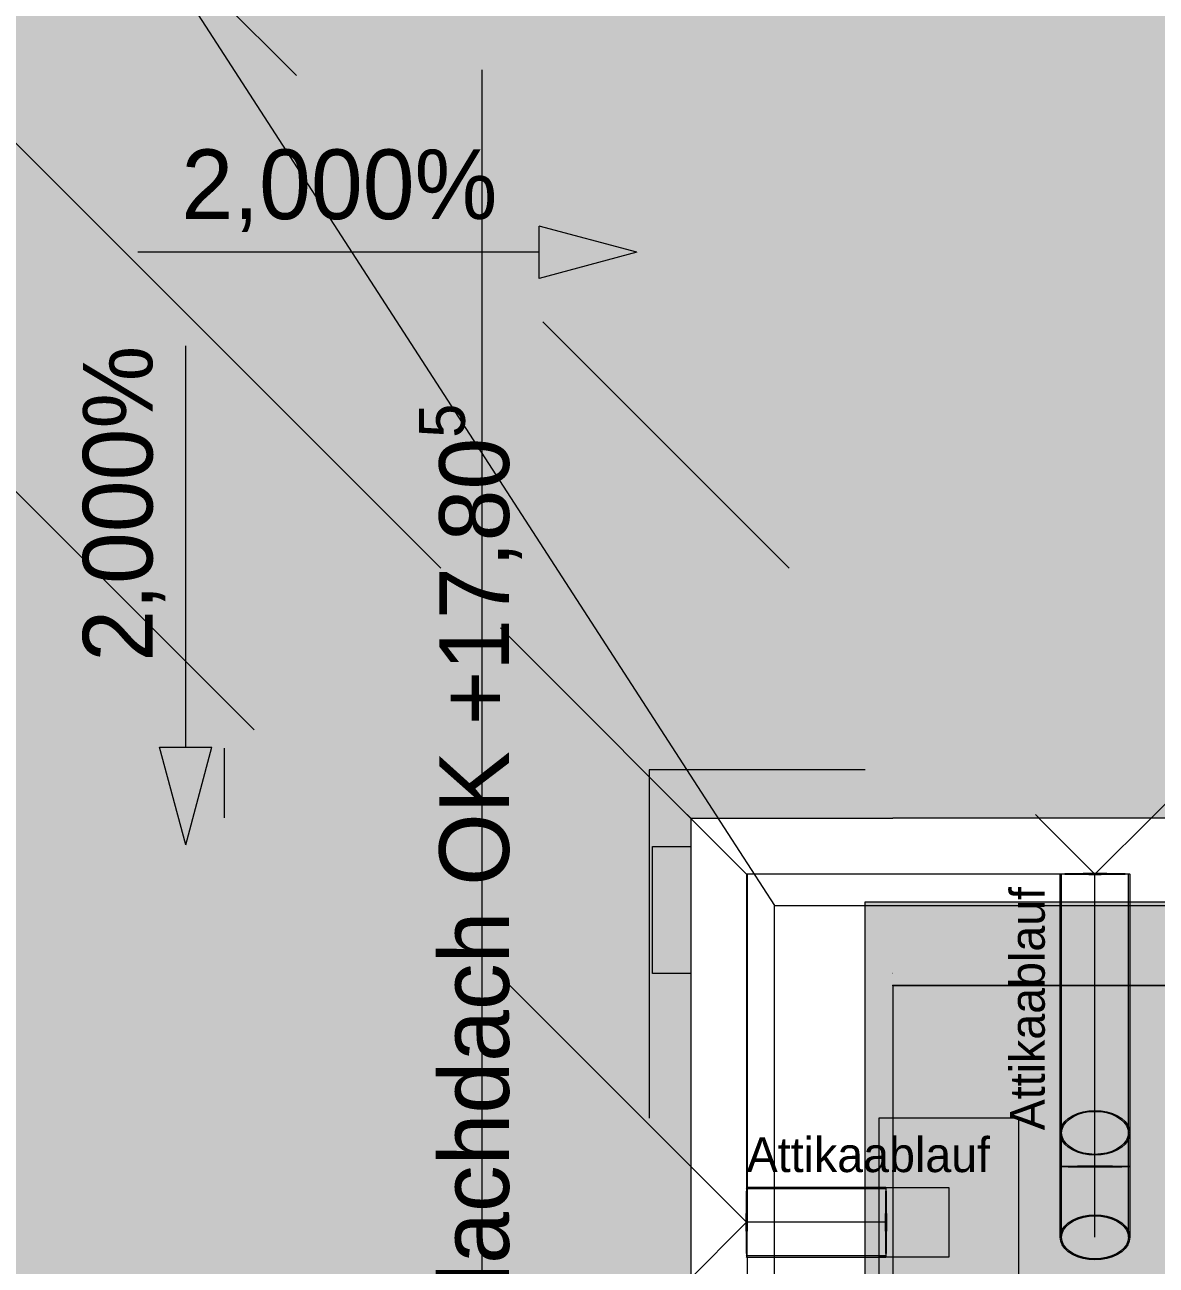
# Model space of a CAD drawing. Header units: metres. Extents: x -3 to 171, y -23 to 41.
# Drawn here: x 11.344 to 12.968, y -11.016 to -9.236 of the extents above; entities that cross this region are included whole.
import ezdxf

# ---------------------------------------------------------------- set-up
doc = ezdxf.new("R2010")
doc.units = ezdxf.units.M
doc.header["$MEASUREMENT"] = 0
doc.set_wipeout_variables(frame=1)
for name, pattern in [('Achse', [0.004, 0.002, -0.001, 0, -0.001]), ('Schnittlinie', [0.006, 0.003, -0.0015, 0, -0.0015]), ('Strichlinie weit', [0.004, 0.003, -0.001]), ('Untersicht', [0.001, 0.0005, -0.0005]), ('Untersicht 1_1', [0.075, 0.025, -0.05]), ('Wipeout_Contour', [1, 0, -1])]:
    doc.linetypes.add(name, pattern=pattern)
for name, color, linetype in [('6._Dach PP STG1_1_000 Achsraster', 7, 'Continuous'), ('6._Dach PP STG1_1_110 Wand Aussen', 7, 'Continuous'), ('6._Dach PP STG1_1_140 Brüstung', 7, 'Continuous'), ('6._Dach PP STG1_1_210 Decke', 7, 'Continuous'), ('6._Dach PP STG1_1_220 Bodenaufbau - Außen_ Gefälle', 7, 'Continuous'), ('6._Dach PP STG1_1_221 Bodenaufbau - Abdichtung', 7, 'Continuous'), ('6._Dach PP STG1_1_310 Dachkonstruktion massiv', 7, 'Continuous'), ('6._Dach PP STG1_1_330 Dachaufbau', 7, 'Continuous'), ('6._Dach PP STG1_1_611 Entwässerung', 7, 'Continuous'), ('6._Dach PP STG1_1_851 Marker Schnitt', 7, 'Continuous'), ('6._Dach PP STG1_1_950 Polierplan Bemaßung', 7, 'Continuous'), ('6._Dach PP STG1_1_955 Polierplan Beschriftung', 7, 'Continuous')]:
    doc.layers.add(name, color=color, linetype=linetype)
doc.styles.add('ERSTELLTER_STIL_2', font='')
doc.styles.get('ERSTELLTER_STIL_2').set_extended_font_data('Eurostile')
doc.linetypes.add('Grenze Bundesland', pattern='A,0,[2,415_260415_PP_VA_1_9 DD STG11.Shx,S=1.5873e-05,R=0,X=0,Y=0],-0.003,0', length=0.003)

msp = doc.modelspace()

# ---------------------------------------------------------------- hatches: boundary and pattern name
at = {"layer": '6._Dach PP STG1_1_220 Bodenaufbau - Außen_ Gefälle', "linetype": 'Continuous', "lineweight": 0, "true_color": 0x323232}
h = msp.add_hatch(color=250, dxfattribs=at)
h.paths.add_polyline_path([(6.565, -4.5433), (0.1867, -4.5433), (0.2083, -10.4546), (6.43, -10.4546), (6.43, -14.87), (12.38, -14.87), (12.38, -10.4546), (18.8202, -10.4546), (18.8399, -4.5433), (12.4199, -4.5433), (12.415, -1.67), (6.565, -1.67)])
h.paths.add_polyline_path([(6.495, -7.395), (8.015, -7.395), (8.015, -7.605), (8.745, -7.605), (8.745, -6.215), (7.975, -6.215), (7.975, -5.885), (8.745, -5.885), (8.745, -3.865), (11.105, -3.865), (11.105, -6.245), (11.105, -7.605), (11.5565, -7.605), (11.5565, -8.955), (6.495, -8.955)], flags=0)
at = {"layer": '6._Dach PP STG1_1_950 Polierplan Bemaßung', "linetype": 'Continuous', "lineweight": 13, "true_color": 0x6c6cff}
for points in [[(12.2222, -9.5621), (12.0822, -9.5246), (12.0822, -9.5996)], [(11.5749, -10.4126), (11.6124, -10.2727), (11.5374, -10.2727)]]:
    msp.add_hatch(color=171, dxfattribs=at).paths.add_polyline_path(points)

# ---------------------------------------------------------------- linework, layer by layer
at = {"layer": '6._Dach PP STG1_1_000 Achsraster', "color": 5, "linetype": 'Achse', "lineweight": 0, "ltscale": 1000}
msp.add_line((12, 3), (12, -22.5231), dxfattribs=at)
at = {"layer": '6._Dach PP STG1_1_110 Wand Aussen', "color": 8, "linetype": 'Untersicht', "lineweight": 13, "ltscale": 1000, "flags": 128}
for points in [[(12.42, -10.305), (12.24, -10.305)], [(12.24, -10.305), (12.24, -11.155)], [(12.425, -10.305), (12.42, -10.305)], [(12.545, -10.305), (12.425, -10.305)], [(12.55, -10.305), (12.545, -10.305)], [(12.55, -11.155), (12.55, -10.305)]]:
    msp.add_lwpolyline(points, dxfattribs=at)
at = {"layer": '6._Dach PP STG1_1_210 Decke', "color": 7, "linetype": 'Continuous', "lineweight": 13, "ltscale": 1000, "true_color": 0xf4f4f4, "flags": 128}
msp.add_lwpolyline([(6.525, -4.5), (0.1465, -4.5), (0.1685, -10.5128), (6.39, -10.5128), (6.39, -14.87), (12.42, -14.87), (12.42, -10.4946), (18.82, -10.4946), (18.84, -4.5), (12.455, -4.5), (12.455, -1.6283), (6.525, -1.6283)], close=True, dxfattribs=at)
at = {"layer": '6._Dach PP STG1_1_220 Bodenaufbau - Außen_ Gefälle', "color": 7, "linetype": 'Continuous', "lineweight": 13, "ltscale": 1000, "flags": 128}
msp.add_lwpolyline([(6.565, -4.5433), (0.1867, -4.5433), (0.2083, -10.4546), (6.43, -10.4546), (6.43, -14.87), (12.38, -14.87), (12.38, -10.4546), (18.8202, -10.4546), (18.8399, -4.5433), (12.4199, -4.5433), (12.415, -1.67), (6.565, -1.67)], close=True, dxfattribs=at)
at = {"layer": '6._Dach PP STG1_1_310 Dachkonstruktion massiv', "color": 7, "linetype": 'Continuous', "lineweight": 13, "ltscale": 1000, "flags": 128}
for points in [[(12.245, -10.415), (18.8185, -10.415)], [(12.245, -10.5973), (12.245, -10.415)], [(18.8179, -10.5973), (12.245, -10.5973)]]:
    msp.add_lwpolyline(points, dxfattribs=at)
at = {"layer": '6._Dach PP STG1_1_611 Entwässerung', "color": 171, "linetype": 'Continuous', "lineweight": 13, "ltscale": 1000, "true_color": 0x6c6cff}
for p, q in [((12.83, -10.9761), (12.83, -10.8261)), ((12.93, -10.8261), (12.93, -10.9761))]:
    msp.add_line(p, q, dxfattribs=at)
at = {"layer": '6._Dach PP STG1_1_611 Entwässerung', "color": 171, "linetype": 'Grenze Bundesland', "lineweight": 13, "ltscale": 1000, "true_color": 0x6c6cff}
for p, q in [((12.832, -10.9761), (12.832, -10.8261)), ((12.928, -10.9761), (12.928, -10.8261))]:
    msp.add_line(p, q, dxfattribs=at)
at = {"layer": '6._Dach PP STG1_1_611 Entwässerung', "color": 7, "linetype": 'Strichlinie weit', "lineweight": 13, "ltscale": 1000}
msp.add_line((12.88, -10.9761), (12.88, -10.8261), dxfattribs=at)
at = {"layer": '6._Dach PP STG1_1_611 Entwässerung', "color": 171, "linetype": 'Strichlinie weit', "lineweight": 13, "ltscale": 1000, "true_color": 0x6c6cff, "flags": 128}
for points in [[(12.88, -10.794), (12.8887, -10.7945), (12.8971, -10.7959), (12.905, -10.7983), (12.9121, -10.8015), (12.9183, -10.8055), (12.9233, -10.81), (12.927, -10.8151), (12.9292, -10.8205), (12.93, -10.8261), (12.9292, -10.8317), (12.927, -10.8371), (12.9233, -10.8422), (12.9183, -10.8468), (12.9121, -10.8507), (12.905, -10.8539), (12.8971, -10.8563), (12.8887, -10.8578), (12.88, -10.8583), (12.8713, -10.8578), (12.8629, -10.8563), (12.855, -10.8539), (12.8479, -10.8507), (12.8417, -10.8468), (12.8367, -10.8422), (12.833, -10.8371), (12.8308, -10.8317), (12.83, -10.8261), (12.8308, -10.8205), (12.833, -10.8151), (12.8367, -10.81), (12.8417, -10.8055), (12.8479, -10.8015), (12.855, -10.7983), (12.8629, -10.7959), (12.8713, -10.7945)], [(12.88, -10.7953), (12.8883, -10.7957), (12.8964, -10.7971), (12.904, -10.7994), (12.9109, -10.8025), (12.9168, -10.8063), (12.9216, -10.8107), (12.9251, -10.8156), (12.9273, -10.8208), (12.928, -10.8261), (12.9273, -10.8315), (12.9251, -10.8367), (12.9216, -10.8415), (12.9168, -10.8459), (12.9109, -10.8497), (12.904, -10.8528), (12.8964, -10.8551), (12.8883, -10.8565), (12.88, -10.857), (12.8717, -10.8565), (12.8636, -10.8551), (12.856, -10.8528), (12.8491, -10.8497), (12.8432, -10.8459), (12.8384, -10.8415), (12.8349, -10.8367), (12.8327, -10.8315), (12.832, -10.8261), (12.8327, -10.8208), (12.8349, -10.8156), (12.8384, -10.8107), (12.8432, -10.8063), (12.8491, -10.8025), (12.856, -10.7994), (12.8636, -10.7971), (12.8717, -10.7957)], [(12.88, -10.8736), (12.8883, -10.8736), (12.8964, -10.8737), (12.904, -10.8737), (12.9109, -10.8738), (12.9168, -10.874), (12.9216, -10.8741), (12.9251, -10.8742), (12.9273, -10.8744), (12.928, -10.8746), (12.9273, -10.8747), (12.9251, -10.8749), (12.9216, -10.8751), (12.9168, -10.8752), (12.9109, -10.8753), (12.904, -10.8754), (12.8964, -10.8755), (12.8883, -10.8755), (12.88, -10.8755), (12.8717, -10.8755), (12.8636, -10.8755), (12.856, -10.8754), (12.8491, -10.8753), (12.8432, -10.8752), (12.8384, -10.8751), (12.8349, -10.8749), (12.8327, -10.8747), (12.832, -10.8746), (12.8327, -10.8744), (12.8349, -10.8742), (12.8384, -10.8741), (12.8432, -10.874), (12.8491, -10.8738), (12.856, -10.8737), (12.8636, -10.8737), (12.8717, -10.8736)], [(12.88, -10.9453), (12.8883, -10.9457), (12.8964, -10.9471), (12.904, -10.9494), (12.9109, -10.9525), (12.9168, -10.9563), (12.9216, -10.9607), (12.9251, -10.9656), (12.9273, -10.9708), (12.928, -10.9761), (12.9273, -10.9815), (12.9251, -10.9867), (12.9216, -10.9915), (12.9168, -10.9959), (12.9109, -10.9997), (12.904, -11.0028), (12.8964, -11.0051), (12.8883, -11.0065), (12.88, -11.007), (12.8717, -11.0065), (12.8636, -11.0051), (12.856, -11.0028), (12.8491, -10.9997), (12.8432, -10.9959), (12.8384, -10.9915), (12.8349, -10.9867), (12.8327, -10.9815), (12.832, -10.9761), (12.8327, -10.9708), (12.8349, -10.9656), (12.8384, -10.9607), (12.8432, -10.9563), (12.8491, -10.9525), (12.856, -10.9494), (12.8636, -10.9471), (12.8717, -10.9457)]]:
    msp.add_lwpolyline(points, close=True, dxfattribs=at)
at = {"layer": '6._Dach PP STG1_1_611 Entwässerung', "color": 171, "linetype": 'Continuous', "lineweight": 13, "ltscale": 1000, "true_color": 0x6c6cff, "flags": 128}
for points in [[(12.88, -10.8736), (12.8887, -10.8736), (12.8971, -10.8736), (12.905, -10.8737), (12.9121, -10.8738), (12.9183, -10.8739), (12.9233, -10.8741), (12.927, -10.8742), (12.9292, -10.8744), (12.93, -10.8746), (12.9292, -10.8747), (12.927, -10.8749), (12.9233, -10.8751), (12.9183, -10.8752), (12.9121, -10.8753), (12.905, -10.8754), (12.8971, -10.8755), (12.8887, -10.8756), (12.88, -10.8756), (12.8713, -10.8756), (12.8629, -10.8755), (12.855, -10.8754), (12.8479, -10.8753), (12.8417, -10.8752), (12.8367, -10.8751), (12.833, -10.8749), (12.8308, -10.8747), (12.83, -10.8746), (12.8308, -10.8744), (12.833, -10.8742), (12.8367, -10.8741), (12.8417, -10.8739), (12.8479, -10.8738), (12.855, -10.8737), (12.8629, -10.8736), (12.8713, -10.8736)], [(12.88, -10.944), (12.8887, -10.9445), (12.8971, -10.9459), (12.905, -10.9483), (12.9121, -10.9515), (12.9183, -10.9555), (12.9233, -10.96), (12.927, -10.9651), (12.9292, -10.9705), (12.93, -10.9761), (12.9292, -10.9817), (12.927, -10.9871), (12.9233, -10.9922), (12.9183, -10.9968), (12.9121, -11.0007), (12.905, -11.0039), (12.8971, -11.0063), (12.8887, -11.0078), (12.88, -11.0083), (12.8713, -11.0078), (12.8629, -11.0063), (12.855, -11.0039), (12.8479, -11.0007), (12.8417, -10.9968), (12.8367, -10.9922), (12.833, -10.9871), (12.8308, -10.9817), (12.83, -10.9761), (12.8308, -10.9705), (12.833, -10.9651), (12.8367, -10.96), (12.8417, -10.9555), (12.8479, -10.9515), (12.855, -10.9483), (12.8629, -10.9459), (12.8713, -10.9445)]]:
    msp.add_lwpolyline(points, close=True, dxfattribs=at)
at = {"layer": '6._Dach PP STG1_1_851 Marker Schnitt', "color": 7, "linetype": 'Schnittlinie', "lineweight": 13, "ltscale": 1000}
msp.add_line((11.63, -5.7741), (11.63, -22.5231), dxfattribs=at)
at = {"layer": '6._Dach PP STG1_1_950 Polierplan Bemaßung', "color": 171, "linetype": 'Continuous', "lineweight": 13, "ltscale": 1000, "true_color": 0x6c6cff}
for p, q in [((12.0822, -9.5996), (12.0822, -9.5246)), ((12.2222, -9.5621), (12.0822, -9.5246)), ((12.0222, -9.5621), (11.5059, -9.5621)), ((12.0822, -9.5621), (12.0222, -9.5621)), ((12.2222, -9.5621), (12.0822, -9.5996)), ((11.5749, -10.2126), (11.5749, -9.6963)), ((11.5749, -10.2727), (11.5749, -10.2126)), ((11.5374, -10.2727), (11.6124, -10.2727)), ((11.5749, -10.4126), (11.5374, -10.2727)), ((11.5749, -10.4126), (11.6124, -10.2727))]:
    msp.add_line(p, q, dxfattribs=at)

# ---------------------------------------------------------------- texts
at = {"layer": '6._Dach PP STG1_1_950 Polierplan Bemaßung', "color": 171, "linetype": 'Continuous', "lineweight": 13, "true_color": 0x6c6cff, "insert": (12.0222, -9.5331), "char_height": 0.1, "attachment_point": 9, "style": 'ERSTELLTER_STIL_2'}
msp.add_mtext('\\A1;{\\pqr;\\fEurostile|b0|i0|c0|p0;\\W1.000000;2,000\\fEurostile|b0|i0|c0|p0;\\W1.000000;%}', dxfattribs=at)
at = {"layer": '6._Dach PP STG1_1_950 Polierplan Bemaßung', "color": 171, "linetype": 'Continuous', "lineweight": 13, "true_color": 0x6c6cff, "insert": (11.5458, -9.6963), "char_height": 0.1, "attachment_point": 9, "rotation": 90, "style": 'ERSTELLTER_STIL_2'}
msp.add_mtext('\\A1;{\\pqr;\\fEurostile|b0|i0|c0|p0;\\W1.000000;2,000\\fEurostile|b0|i0|c0|p0;\\W1.000000;%}', dxfattribs=at)
at = {"layer": '6._Dach PP STG1_1_950 Polierplan Bemaßung', "color": 7, "linetype": 'Continuous', "lineweight": 13, "insert": (12.068, -11.1256), "char_height": 0.1, "attachment_point": 7, "rotation": 90, "style": 'ERSTELLTER_STIL_2'}
msp.add_mtext('\\A1;{\\pql;\\fEurostile|b0|i0|c0|p0;\\W1.000000;Flachdach OK +17,80\\fEurostile|b0|i0|c0|p0;\\W1.000000;\\A1{\\H.66x;\\S5^  ;}}', dxfattribs=at)

# ---------------------------------------------------------------- next in the draw order: wipeouts: each hides what was drawn before it
at = {"color": 254, "linetype": 'Wipeout_Contour', "lineweight": 0, "ltscale": 48.20627}
msp.add_wipeout([(12.2999, -10.3745), (12.5898, -10.6145), (12.5899, -10.3745)], dxfattribs=at).dxf.layer = '6._Dach PP STG1_1_140 Brüstung'

# ---------------------------------------------------------------- next in the draw order: wipeouts: each hides what was drawn before it
at = {"color": 254, "linetype": 'Wipeout_Contour', "lineweight": 0, "ltscale": 71.463987}
msp.add_wipeout([(12.2999, -10.6145), (12.2999, -14.7499), (12.5899, -14.7499), (12.5899, -10.6145)], dxfattribs=at).dxf.layer = '6._Dach PP STG1_1_140 Brüstung'

# ---------------------------------------------------------------- next in the draw order: linework, layer by layer
at = {"layer": '6._Dach PP STG1_1_221 Bodenaufbau - Abdichtung', "color": 171, "linetype": 'Untersicht', "lineweight": 13, "ltscale": 1000, "true_color": 0x6c6cff, "flags": 128}
for points in [[(12.38, -10.9546), (9.405, -13.9296)], [(9.405, -13.9296), (12.38, -10.9546)], [(12.38, -10.9546), (12.3807, -10.9539)], [(12.38, -10.9546), (12.4312, -14.83)], [(12.3814, -10.956), (12.381, -10.9556), (12.38, -10.9546)], [(12.4322, -14.8314), (12.381, -10.9536)]]:
    msp.add_lwpolyline(points, dxfattribs=at)
at = {"layer": '6._Dach PP STG1_1_611 Entwässerung', "color": 171, "linetype": 'Continuous', "lineweight": 13, "ltscale": 1000, "true_color": 0x6c6cff}
for p, q in [((12.58, -10.9046), (12.38, -10.9046)), ((12.38, -11.0046), (12.58, -11.0046))]:
    msp.add_line(p, q, dxfattribs=at)
at = {"layer": '6._Dach PP STG1_1_611 Entwässerung', "color": 171, "linetype": 'Grenze Bundesland', "lineweight": 13, "ltscale": 1000, "true_color": 0x6c6cff}
for p, q in [((12.58, -10.9066), (12.38, -10.9066)), ((12.58, -11.0026), (12.38, -11.0026))]:
    msp.add_line(p, q, dxfattribs=at)
at = {"layer": '6._Dach PP STG1_1_611 Entwässerung', "color": 7, "linetype": 'Strichlinie weit', "lineweight": 13, "ltscale": 1000}
msp.add_line((12.58, -10.9546), (12.38, -10.9546), dxfattribs=at)
at = {"layer": '6._Dach PP STG1_1_611 Entwässerung', "color": 171, "linetype": 'Strichlinie weit', "lineweight": 13, "ltscale": 1000, "true_color": 0x6c6cff, "flags": 128}
for points in [[(12.379, -10.9546), (12.379, -10.9633), (12.3791, -10.9717), (12.3791, -10.9796), (12.3792, -10.9867), (12.3794, -10.9929), (12.3795, -10.9979), (12.3797, -11.0016), (12.3798, -11.0038), (12.38, -11.0046), (12.3802, -11.0038), (12.3803, -11.0016), (12.3805, -10.9979), (12.3806, -10.9929), (12.3808, -10.9867), (12.3809, -10.9796), (12.3809, -10.9717), (12.381, -10.9633), (12.381, -10.9546), (12.381, -10.9459), (12.3809, -10.9375), (12.3809, -10.9296), (12.3808, -10.9224), (12.3806, -10.9163), (12.3805, -10.9113), (12.3803, -10.9076), (12.3802, -10.9053), (12.38, -10.9046), (12.3798, -10.9053), (12.3797, -10.9076), (12.3795, -10.9113), (12.3794, -10.9163), (12.3792, -10.9224), (12.3791, -10.9296), (12.3791, -10.9375), (12.379, -10.9459)], [(12.379, -10.9546), (12.3791, -10.9629), (12.3791, -10.971), (12.3792, -10.9786), (12.3793, -10.9854), (12.3794, -10.9913), (12.3795, -10.9961), (12.3797, -10.9997), (12.3798, -11.0018), (12.38, -11.0026), (12.3802, -11.0018), (12.3803, -10.9997), (12.3805, -10.9961), (12.3806, -10.9913), (12.3807, -10.9854), (12.3808, -10.9786), (12.3809, -10.971), (12.3809, -10.9629), (12.381, -10.9546), (12.3809, -10.9462), (12.3809, -10.9382), (12.3808, -10.9306), (12.3807, -10.9237), (12.3806, -10.9178), (12.3805, -10.913), (12.3803, -10.9095), (12.3802, -10.9073), (12.38, -10.9066), (12.3798, -10.9073), (12.3797, -10.9095), (12.3795, -10.913), (12.3794, -10.9178), (12.3793, -10.9237), (12.3792, -10.9306), (12.3791, -10.9382), (12.3791, -10.9462)], [(12.579, -10.9546), (12.5791, -10.9629), (12.5791, -10.971), (12.5792, -10.9786), (12.5793, -10.9854), (12.5794, -10.9913), (12.5795, -10.9961), (12.5797, -10.9997), (12.5798, -11.0018), (12.58, -11.0026), (12.5802, -11.0018), (12.5803, -10.9997), (12.5805, -10.9961), (12.5806, -10.9913), (12.5807, -10.9854), (12.5808, -10.9786), (12.5809, -10.971), (12.5809, -10.9629), (12.581, -10.9546), (12.5809, -10.9462), (12.5809, -10.9382), (12.5808, -10.9306), (12.5807, -10.9237), (12.5806, -10.9178), (12.5805, -10.913), (12.5803, -10.9095), (12.5802, -10.9073), (12.58, -10.9066), (12.5798, -10.9073), (12.5797, -10.9095), (12.5795, -10.913), (12.5794, -10.9178), (12.5793, -10.9237), (12.5792, -10.9306), (12.5791, -10.9382), (12.5791, -10.9462)]]:
    msp.add_lwpolyline(points, close=True, dxfattribs=at)

# ---------------------------------------------------------------- next in the draw order: wipeouts: each hides what was drawn before it
at = {"color": 254, "linetype": 'Wipeout_Contour', "lineweight": 0, "ltscale": 49.548013}
msp.add_wipeout([(12.2999, -10.6145), (12.5898, -10.6145), (12.2999, -10.3745)], dxfattribs=at).dxf.layer = '6._Dach PP STG1_1_140 Brüstung'

# ---------------------------------------------------------------- next in the draw order: linework, layer by layer
at = {"layer": '6._Dach PP STG1_1_140 Brüstung', "color": 7, "linetype": 'Continuous', "lineweight": 18, "ltscale": 1000, "flags": 128}
for points in [[(12.2999, -10.3745), (12.5899, -10.3745)], [(12.2999, -10.3745), (12.2999, -14.7499)]]:
    msp.add_lwpolyline(points, dxfattribs=at)
at = {"layer": '6._Dach PP STG1_1_221 Bodenaufbau - Abdichtung', "color": 171, "linetype": 'Untersicht', "lineweight": 13, "ltscale": 1000, "true_color": 0x6c6cff, "flags": 128}
for points in [[(12.38, -10.9546), (10.3804, -8.955)], [(12.38, -10.4546), (10.8804, -8.955)], [(10.8804, -8.955), (12.38, -10.4546)], [(10.8804, -8.955), (12.38, -10.4546)], [(12.38, -10.4546), (10.8804, -8.955)], [(12.38, -10.4546), (12.38, -10.9546)], [(12.38, -10.4546), (12.38, -10.9546)], [(12.3814, -10.456), (12.381, -10.4556), (12.38, -10.4546)], [(12.3814, -10.956), (12.3814, -10.456)]]:
    msp.add_lwpolyline(points, dxfattribs=at)
at = {"layer": '6._Dach PP STG1_1_330 Dachaufbau', "color": 7, "linetype": 'Continuous', "lineweight": 18, "ltscale": 1000, "flags": 128}
msp.add_lwpolyline([(12.55, -11.3521), (12.55, -10.4946)], dxfattribs=at)
at = {"layer": '6._Dach PP STG1_1_611 Entwässerung', "color": 254, "linetype": 'Untersicht 1_1', "lineweight": 13, "ltscale": 1000, "true_color": 0xbcd4fe, "flags": 128}
msp.add_lwpolyline([(11.5049, -9.085), (12.42, -10.5)], dxfattribs=at)

# ---------------------------------------------------------------- next in the draw order: wipeouts: each hides what was drawn before it
at = {"color": 254, "linetype": 'Wipeout_Contour', "lineweight": 0, "ltscale": 52.624343}
msp.add_wipeout([(12.5899, -10.6147), (12.5899, -15.0399), (12.5901, -10.6147)], dxfattribs=at).dxf.layer = '6._Dach PP STG1_1_140 Brüstung'

# ---------------------------------------------------------------- next in the draw order: linework, layer by layer
at = {"layer": '6._Dach PP STG1_1_140 Brüstung', "color": 7, "linetype": 'Continuous', "lineweight": 18, "ltscale": 1000}
for p, q in [((12.5899, -10.6145), (12.5899, -10.6145)), ((12.5899, -10.6145), (12.5899, -10.6147)), ((12.5899, -10.6147), (12.5899, -15.0399))]:
    msp.add_line(p, q, dxfattribs=at)
at = {"layer": '6._Dach PP STG1_1_140 Brüstung', "color": 7, "linetype": 'Continuous', "lineweight": 18, "ltscale": 1000, "flags": 128}
msp.add_lwpolyline([(12.5901, -15.0399), (12.5901, -10.6147)], dxfattribs=at)
at = {"layer": '6._Dach PP STG1_1_611 Entwässerung', "color": 7, "linetype": 'Continuous', "lineweight": 13, "ltscale": 1000, "flags": 128}
for points in [[(12.77, -10.8046), (12.77, -11.1046), (12.57, -11.1046), (12.57, -10.8046)], [(12.57, -10.9046), (12.67, -10.9046), (12.67, -11.0046), (12.57, -11.0046)]]:
    msp.add_lwpolyline(points, close=True, dxfattribs=at)
at = {"layer": '6._Dach PP STG1_1_611 Entwässerung', "color": 171, "linetype": 'Continuous', "lineweight": 13, "ltscale": 1000, "true_color": 0x6c6cff, "flags": 128}
msp.add_lwpolyline([(12.579, -10.9546), (12.579, -10.9633), (12.5791, -10.9717), (12.5791, -10.9796), (12.5792, -10.9867), (12.5794, -10.9929), (12.5795, -10.9979), (12.5797, -11.0016), (12.5798, -11.0038), (12.58, -11.0046), (12.5802, -11.0038), (12.5803, -11.0016), (12.5805, -10.9979), (12.5806, -10.9929), (12.5808, -10.9867), (12.5809, -10.9796), (12.5809, -10.9717), (12.581, -10.9633), (12.581, -10.9546), (12.581, -10.9459), (12.5809, -10.9375), (12.5809, -10.9296), (12.5808, -10.9224), (12.5806, -10.9163), (12.5805, -10.9113), (12.5803, -10.9076), (12.5802, -10.9053), (12.58, -10.9046), (12.5798, -10.9053), (12.5797, -10.9076), (12.5795, -10.9113), (12.5794, -10.9163), (12.5792, -10.9224), (12.5791, -10.9296), (12.5791, -10.9375), (12.579, -10.9459)], close=True, dxfattribs=at)

# ---------------------------------------------------------------- next in the draw order: texts
at = {"layer": '6._Dach PP STG1_1_955 Polierplan Beschriftung', "color": 171, "linetype": 'Continuous', "lineweight": 13, "true_color": 0x6c6cff, "insert": (12.38, -10.8832), "char_height": 0.05, "attachment_point": 7, "style": 'ERSTELLTER_STIL_2'}
msp.add_mtext('\\A1;{\\pql;\\fEurostile|b0|i0|c0|p0;\\W1.000000;Attikaablauf}', dxfattribs=at)

# ---------------------------------------------------------------- next in the draw order: wipeouts: each hides what was drawn before it
at = {"color": 254, "linetype": 'Wipeout_Contour', "lineweight": 0, "ltscale": 75.852219}
msp.add_wipeout([(18.7004, -10.3745), (12.5899, -10.3745), (12.5899, -10.6145), (18.6996, -10.6145)], dxfattribs=at).dxf.layer = '6._Dach PP STG1_1_140 Brüstung'

# ---------------------------------------------------------------- next in the draw order: linework, layer by layer
at = {"layer": '6._Dach PP STG1_1_140 Brüstung', "color": 7, "linetype": 'Continuous', "lineweight": 18, "ltscale": 1000, "flags": 128}
msp.add_lwpolyline([(18.7004, -10.3745), (12.5899, -10.3745)], dxfattribs=at)
at = {"layer": '6._Dach PP STG1_1_221 Bodenaufbau - Abdichtung', "color": 171, "linetype": 'Untersicht', "lineweight": 13, "ltscale": 1000, "true_color": 0x6c6cff, "flags": 128}
for points in [[(12.88, -10.4546), (15.5517, -7.7829)], [(11.3804, -8.955), (12.88, -10.4546)], [(18.7802, -10.4546), (12.38, -10.4546)], [(12.88, -10.4546), (12.38, -10.4546)], [(15.5517, -10.4546), (12.88, -10.4546)]]:
    msp.add_lwpolyline(points, dxfattribs=at)
at = {"layer": '6._Dach PP STG1_1_330 Dachaufbau', "color": 7, "linetype": 'Continuous', "lineweight": 18, "ltscale": 1000, "flags": 128}
msp.add_lwpolyline([(12.55, -10.4946), (18.605, -10.4946)], dxfattribs=at)
at = {"layer": '6._Dach PP STG1_1_611 Entwässerung', "color": 171, "linetype": 'Strichlinie weit', "lineweight": 13, "ltscale": 1000, "true_color": 0x6c6cff, "flags": 128}
for points in [[(12.88, -10.4536), (12.8887, -10.4536), (12.8971, -10.4536), (12.905, -10.4537), (12.9121, -10.4538), (12.9183, -10.4539), (12.9233, -10.4541), (12.927, -10.4542), (12.9292, -10.4544), (12.93, -10.4546), (12.9292, -10.4547), (12.927, -10.4549), (12.9233, -10.4551), (12.9183, -10.4552), (12.9121, -10.4553), (12.905, -10.4554), (12.8971, -10.4555), (12.8887, -10.4556), (12.88, -10.4556), (12.8713, -10.4556), (12.8629, -10.4555), (12.855, -10.4554), (12.8479, -10.4553), (12.8417, -10.4552), (12.8367, -10.4551), (12.833, -10.4549), (12.8308, -10.4547), (12.83, -10.4546), (12.8308, -10.4544), (12.833, -10.4542), (12.8367, -10.4541), (12.8417, -10.4539), (12.8479, -10.4538), (12.855, -10.4537), (12.8629, -10.4536), (12.8713, -10.4536)], [(12.88, -10.4536), (12.8883, -10.4536), (12.8964, -10.4537), (12.904, -10.4537), (12.9109, -10.4538), (12.9168, -10.454), (12.9216, -10.4541), (12.9251, -10.4542), (12.9273, -10.4544), (12.928, -10.4546), (12.9273, -10.4547), (12.9251, -10.4549), (12.9216, -10.4551), (12.9168, -10.4552), (12.9109, -10.4553), (12.904, -10.4554), (12.8964, -10.4555), (12.8883, -10.4555), (12.88, -10.4555), (12.8717, -10.4555), (12.8636, -10.4555), (12.856, -10.4554), (12.8491, -10.4553), (12.8432, -10.4552), (12.8384, -10.4551), (12.8349, -10.4549), (12.8327, -10.4547), (12.832, -10.4546), (12.8327, -10.4544), (12.8349, -10.4542), (12.8384, -10.4541), (12.8432, -10.454), (12.8491, -10.4538), (12.856, -10.4537), (12.8636, -10.4537), (12.8717, -10.4536)]]:
    msp.add_lwpolyline(points, close=True, dxfattribs=at)

# ---------------------------------------------------------------- next in the draw order: wipeouts: each hides what was drawn before it
at = {"color": 254, "linetype": 'Wipeout_Contour', "lineweight": 0, "ltscale": 59.594755}
msp.add_wipeout([(18.9895, -10.6145), (12.5901, -10.6145), (18.9895, -10.6147)], dxfattribs=at).dxf.layer = '6._Dach PP STG1_1_140 Brüstung'

# ---------------------------------------------------------------- next in the draw order: hatches: boundary and pattern name
at = {"layer": '6._Dach PP STG1_1_330 Dachaufbau', "linetype": 'Continuous', "lineweight": 0, "true_color": 0x000000}
msp.add_hatch(color=18, dxfattribs=at).paths.add_polyline_path([(18.605, -11.3521), (18.605, -10.4946), (12.55, -10.4946), (12.55, -11.3521)])

# ---------------------------------------------------------------- next in the draw order: linework, layer by layer
at = {"layer": '6._Dach PP STG1_1_140 Brüstung', "color": 7, "linetype": 'Continuous', "lineweight": 18, "ltscale": 1000}
for p, q in [((12.5899, -10.6145), (12.5899, -10.6145)), ((18.9894, -10.6145), (12.5901, -10.6145))]:
    msp.add_line(p, q, dxfattribs=at)
at = {"layer": '6._Dach PP STG1_1_140 Brüstung', "color": 7, "linetype": 'Continuous', "lineweight": 18, "ltscale": 1000, "flags": 128}
msp.add_lwpolyline([(12.5901, -10.6147), (18.9897, -10.6147)], dxfattribs=at)
at = {"layer": '6._Dach PP STG1_1_140 Brüstung', "color": 7, "linetype": 'Continuous', "lineweight": 18, "ltscale": 1000}
msp.add_point((12.5899, -10.6145), dxfattribs=at)
at = {"layer": '6._Dach PP STG1_1_611 Entwässerung', "color": 171, "linetype": 'Continuous', "lineweight": 13, "ltscale": 1000, "true_color": 0x6c6cff}
for p, q in [((12.83, -10.8746), (12.83, -10.4546)), ((12.93, -10.4546), (12.93, -10.8746))]:
    msp.add_line(p, q, dxfattribs=at)
at = {"layer": '6._Dach PP STG1_1_611 Entwässerung', "color": 171, "linetype": 'Grenze Bundesland', "lineweight": 13, "ltscale": 1000, "true_color": 0x6c6cff}
for p, q in [((12.832, -10.8746), (12.832, -10.4546)), ((12.928, -10.8746), (12.928, -10.4546))]:
    msp.add_line(p, q, dxfattribs=at)
at = {"layer": '6._Dach PP STG1_1_611 Entwässerung', "color": 7, "linetype": 'Strichlinie weit', "lineweight": 13, "ltscale": 1000}
msp.add_line((12.88, -10.8746), (12.88, -10.4546), dxfattribs=at)
at = {"layer": '6._Dach PP STG1_1_611 Entwässerung', "color": 5, "linetype": 'Continuous', "lineweight": 13, "ltscale": 1000, "flags": 128}
msp.add_lwpolyline([(1.085, -10.5), (6.39, -10.5), (6.39, -14.87), (12.42, -14.87), (12.42, -10.5), (18.82, -10.5), (18.84, -4.5), (12.525, -4.5), (12.525, -1.7177), (6.455, -1.7177), (6.455, -4.5), (1.085, -4.5)], close=True, dxfattribs=at)

# ---------------------------------------------------------------- next in the draw order: texts
at = {"layer": '6._Dach PP STG1_1_955 Polierplan Beschriftung', "color": 171, "linetype": 'Continuous', "lineweight": 13, "true_color": 0x6c6cff, "insert": (12.8086, -10.8225), "char_height": 0.05, "attachment_point": 7, "rotation": 90, "style": 'ERSTELLTER_STIL_2'}
msp.add_mtext('\\A1;{\\pql;\\fEurostile|b0|i0|c0|p0;\\W1.000000;Attikaablauf}', dxfattribs=at)

doc.saveas('drawing.dxf')
